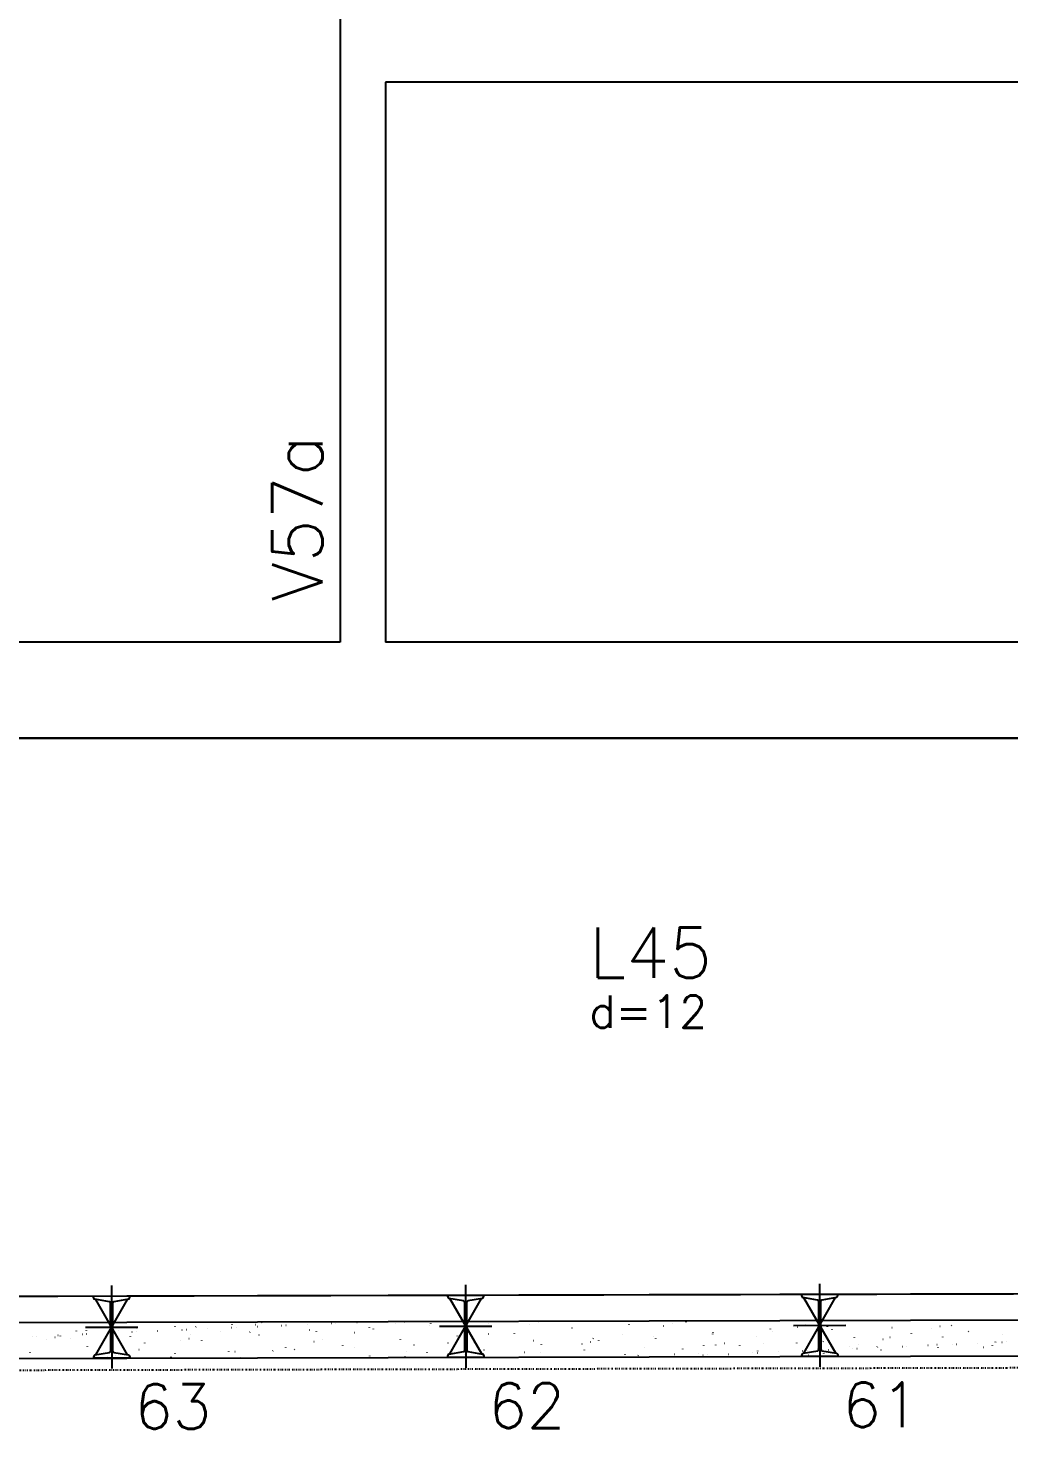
# Model space of a CAD drawing. Extents: x -40810 to 33675, y -2018 to 21213.
# Drawn here: x 22224 to 22634, y -386 to 199 of the extents above; entities that cross this region are included whole.
import ezdxf

# ---------------------------------------------------------------- set-up
doc = ezdxf.new("R2010")
doc.units = 0
doc.linetypes.add('DASHED', pattern=[0.75, 0.5, -0.25])
doc.linetypes.add('ESTILO_TQS_0003', pattern=[1.5, 0.5, -0.4, 0.1, -0.5])
doc.layers.get('0').update_dxf_attribs({"color": 1, "lineweight": 9})
for name, color, linetype in [('1', 5, 'Continuous'), ('13', 7, 'Continuous'), ('19', 5, 'Continuous'), ('24', 5, 'ESTILO_TQS_0003'), ('49', 20, 'Continuous'), ('51', 6, 'Continuous'), ('52', 21, 'Continuous'), ('8', 5, 'Continuous'), ('PEDIREITO', 1, 'DASHED')]:
    doc.layers.add(name, color=color, linetype=linetype)
doc.styles.get("Standard").update_dxf_attribs({"font": 'romans.shx', "width": 0.8})

# ---------------------------------------------------------------- blocks, each defined once
blk = doc.blocks.new('_H9EFD498501-001')
for p, q in [((3297.929484, 199.387107), (3297.939273, 199.461465)), ((3307.694598, 199.331876), (3307.740255, 199.391378)), ((3310.16108, 200.255246), (3310.234303, 200.271479)), ((3320.37816, 199.044988), (3320.453089, 199.04826)), ((3329.219737, 199.43102), (3329.294666, 199.434291)), ((3332.661637, 200.243865), (3332.707294, 200.303367)), ((3339.3351, 199.872666), (3339.410029, 199.875938)), ((3341.208316, 199.954452), (3341.283244, 199.957724)), ((3350.049893, 200.340484), (3350.124821, 200.343755)), ((3366.142408, 199.77545), (3366.21563, 199.791683)), ((3369.803518, 200.587099), (3369.87674, 200.603332)), ((3380.957678, 199.773054), (3380.967467, 199.847413)), ((3405.165756, 199.856004), (3405.211413, 199.915506)), ((3422.123736, 199.295654), (3422.196958, 199.311887)), ((3425.784846, 200.107303), (3425.858068, 200.123536)), ((3463.883082, 199.378239), (3463.892872, 199.452598)), ((3481.766174, 199.627507), (3481.839396, 199.64374)), ((3487.721499, 200.370188), (3487.731288, 200.444546)), ((3537.747502, 199.147711), (3537.820724, 199.163944)), ((3570.749693, 200.756136), (3570.759482, 200.830494)), ((3598.647044, 199.000212), (3598.692702, 199.059713)), ((3214.354168, 194.415881), (3214.429096, 194.419152)), ((3216.227383, 194.497667), (3216.302312, 194.500939)), ((3220.131429, 193.186711), (3220.204651, 193.202944)), ((3223.792539, 193.998359), (3223.865761, 194.014592)), ((3225.06896, 194.883699), (3225.143889, 194.88697)), ((3226.164604, 194.515123), (3226.174393, 194.589481)), ((3230.396483, 193.47208), (3230.44214, 193.531582)), ((3232.793481, 196.595909), (3232.839138, 196.65541)), ((3235.184323, 195.325345), (3235.259252, 195.328616)), ((3236.972535, 196.920294), (3237.045758, 196.936527)), ((3237.057539, 195.407131), (3237.132467, 195.410403)), ((3245.899115, 195.793163), (3245.974044, 195.796434)), ((3250.17923, 196.845522), (3250.18902, 196.91988)), ((3255.363522, 194.384069), (3255.409179, 194.443571)), ((3256.014479, 196.234809), (3256.089407, 196.238081)), ((3257.76052, 197.507898), (3257.806177, 197.5674)), ((3257.887694, 196.316596), (3257.962623, 196.319867)), ((3266.729271, 196.702627), (3266.8042, 196.705899)), ((3274.091067, 198.395158), (3274.100857, 198.469516)), ((3276.844634, 197.144273), (3276.919563, 197.147545)), ((3278.71785, 197.22606), (3278.792778, 197.229331)), ((3279.773867, 193.518563), (3279.847089, 193.534796)), ((3280.330561, 195.296058), (3280.376218, 195.35556)), ((3282.727559, 198.419887), (3282.773216, 198.479389)), ((3287.559426, 197.612091), (3287.634355, 197.615363)), ((3292.953863, 196.440498), (3293.027085, 196.456731)), ((3297.67479, 198.053738), (3297.749718, 198.057009)), ((3299.548005, 198.135524), (3299.622934, 198.138795)), ((3305.2976, 196.208048), (3305.343257, 196.267549)), ((3308.389582, 198.521556), (3308.46451, 198.524827)), ((3309.192798, 194.90107), (3309.202587, 194.975429)), ((3318.504945, 198.963202), (3318.579874, 198.966473)), ((3330.264639, 197.120037), (3330.310296, 197.179538)), ((3333.104635, 196.450707), (3333.114424, 196.525065)), ((3348.935191, 195.960702), (3349.008413, 195.976935)), ((3355.231678, 198.032026), (3355.277335, 198.091527)), ((3356.943051, 197.442655), (3356.952841, 197.517014)), ((3380.198717, 198.944015), (3380.244374, 199.003516)), ((3392.118202, 194.506255), (3392.127992, 194.580614)), ((3404.916519, 195.480906), (3404.989741, 195.497139)), ((3415.956619, 195.498204), (3415.966408, 195.572562)), ((3439.971245, 197.828603), (3439.981035, 197.902962)), ((3448.84481, 193.528277), (3448.890467, 193.587778)), ((3460.897847, 195.00111), (3460.971069, 195.017343)), ((3473.811849, 194.440266), (3473.857506, 194.499767)), ((3474.970186, 193.553753), (3474.979975, 193.628111)), ((3478.105064, 198.815858), (3478.178286, 198.832091)), ((3498.778888, 195.352255), (3498.824545, 195.411757)), ((3498.984813, 195.884152), (3498.994602, 195.95851)), ((3516.879175, 194.521314), (3516.952397, 194.537547)), ((3522.89665, 197.433788), (3522.906439, 197.508147)), ((3523.745927, 196.264244), (3523.791584, 196.323746)), ((3534.086392, 198.336062), (3534.159614, 198.352295)), ((3546.735066, 198.425737), (3546.744855, 198.500095)), ((3548.712966, 197.176233), (3548.758624, 197.235735)), ((3557.99838, 193.939701), (3558.008169, 194.014059)), ((3569.936123, 193.2091), (3569.98178, 193.268601)), ((3572.860503, 194.041518), (3572.933725, 194.057751)), ((3573.680005, 198.088223), (3573.725663, 198.147724)), ((3581.910217, 195.489337), (3581.920007, 195.563695)), ((3590.06772, 197.856266), (3590.140942, 197.872499)), ((3593.72883, 198.667914), (3593.802052, 198.684147)), ((3594.903162, 194.121089), (3594.948819, 194.18059)), ((3605.748633, 196.481285), (3605.758423, 196.555644)), ((3619.870201, 195.033078), (3619.915858, 195.092579)), ((3213.413291, 187.698687), (3213.423081, 187.773046)), ((3237.427918, 190.029086), (3237.437707, 190.103445)), ((3258.90554, 188.892167), (3258.978762, 188.9084)), ((3261.339755, 191.578723), (3261.349544, 191.653081)), ((3276.112757, 192.706915), (3276.185979, 192.723148)), ((3285.178171, 192.570671), (3285.187961, 192.64503)), ((3296.441485, 188.084635), (3296.451275, 188.158994)), ((3299.042576, 188.056342), (3299.088233, 188.115843)), ((3314.886868, 188.412371), (3314.96009, 188.428604)), ((3320.353322, 189.634271), (3320.363112, 189.70863)), ((3324.009615, 188.968331), (3324.055272, 189.027833)), ((3332.094085, 192.227119), (3332.167307, 192.243352)), ((3335.755195, 193.038767), (3335.828417, 193.055)), ((3344.191739, 190.62622), (3344.201528, 190.700578)), ((3348.976654, 189.88032), (3349.022311, 189.939822)), ((3368.206365, 192.956619), (3368.216155, 193.030978)), ((3370.868196, 187.932574), (3370.941418, 187.948807)), ((3373.943693, 190.792309), (3373.98935, 190.851811)), ((3379.36689, 187.68982), (3379.376679, 187.764179)), ((3388.075413, 191.747323), (3388.148635, 191.763556)), ((3391.736523, 192.558971), (3391.809745, 192.575204)), ((3398.910732, 191.704299), (3398.956389, 191.7638)), ((3403.205306, 188.681769), (3403.215095, 188.756127)), ((3420.133888, 187.737165), (3420.179546, 187.796666)), ((3423.877771, 192.616288), (3423.923428, 192.675789)), ((3426.849524, 187.452778), (3426.922746, 187.469011)), ((3427.219933, 191.012168), (3427.229722, 191.086526)), ((3444.056741, 191.267527), (3444.129963, 191.28376)), ((3445.100927, 188.649154), (3445.146585, 188.708655)), ((3447.717851, 192.079175), (3447.791073, 192.095408)), ((3451.13177, 192.561804), (3451.141559, 192.636163)), ((3470.067967, 189.561143), (3470.113624, 189.620644)), ((3486.2335, 189.067717), (3486.243289, 189.142075)), ((3492.638007, 187.349303), (3492.683665, 187.408805)), ((3495.035006, 190.473132), (3495.080663, 190.532634)), ((3500.038069, 190.78773), (3500.111291, 190.803963)), ((3503.699179, 191.599379), (3503.772401, 191.615612)), ((3510.145337, 190.617353), (3510.155127, 190.691711)), ((3515.518683, 187.460873), (3515.593612, 187.464144)), ((3517.391898, 187.542659), (3517.466827, 187.545931)), ((3517.605046, 188.261292), (3517.650704, 188.320794)), ((3520.002045, 191.385121), (3520.047702, 191.444623)), ((3526.233475, 187.928691), (3526.308404, 187.931962)), ((3533.983753, 191.609301), (3533.993543, 191.68366)), ((3536.348838, 188.370337), (3536.423767, 188.373608)), ((3538.222054, 188.452123), (3538.296982, 188.455395)), ((3542.572085, 189.173282), (3542.617743, 189.232783)), ((3544.969084, 192.29711), (3545.014741, 192.356612)), ((3547.063631, 188.838155), (3547.138559, 188.841426)), ((3556.019397, 190.307934), (3556.092619, 190.324167)), ((3557.178994, 189.279801), (3557.253922, 189.283073)), ((3559.052209, 189.361588), (3559.127138, 189.364859)), ((3559.680507, 191.119583), (3559.753729, 191.135816)), ((3567.539125, 190.085271), (3567.584782, 190.144772)), ((3567.893786, 189.747619), (3567.968715, 189.750891)), ((3569.158905, 188.672902), (3569.168694, 188.74726)), ((3578.009149, 190.189265), (3578.084078, 190.192537)), ((3579.882365, 190.271052), (3579.957293, 190.274323)), ((3588.723941, 190.657083), (3588.79887, 190.660355)), ((3592.506164, 190.99726), (3592.551821, 191.056761)), ((3592.997321, 189.66485), (3593.00711, 189.739209)), ((3598.839305, 191.09873), (3598.914233, 191.102001)), ((3600.71252, 191.180516), (3600.787449, 191.183787)), ((3609.554097, 191.566548), (3609.629025, 191.569819)), ((3612.000724, 189.828138), (3612.073947, 189.844371)), ((3615.661834, 190.639787), (3615.735057, 190.65602)), ((3617.011947, 191.995249), (3617.021737, 192.069608)), ((3617.473203, 191.909249), (3617.51886, 191.968751)), ((3619.66946, 192.008194), (3619.744389, 192.011465)), ((3621.542675, 192.08998), (3621.617604, 192.093252)), ((3213.088878, 185.234527), (3213.088878, 185.234527)), ((3224.09617, 185.261353), (3224.09617, 185.261353)), ((3224.141459, 185.320375), (3224.187116, 185.379876)), ((3224.946595, 185.263426), (3224.946595, 185.263426)), ((3236.804311, 185.292325), (3236.804311, 185.292325)), ((3236.804311, 185.292325), (3236.804311, 185.292325)), ((3236.804311, 185.292325), (3236.804311, 185.292325)), ((3242.732875, 185.306773), (3242.732875, 185.306773)), ((3245.725544, 185.970232), (3245.798766, 185.986465)), ((3248.408882, 185.320606), (3248.408882, 185.320606)), ((3248.662028, 185.321223), (3248.662028, 185.321223)), ((3248.662028, 185.321223), (3248.662028, 185.321223)), ((3248.662028, 185.321223), (3248.662028, 185.321223)), ((3249.108498, 186.232364), (3249.154155, 186.291865)), ((3260.519744, 185.350122), (3260.519744, 185.350122)), ((3260.519744, 185.350122), (3260.519744, 185.350122)), ((3272.37746, 185.379021), (3272.37746, 185.379021)), ((3272.426859, 185.754236), (3272.436648, 185.828594)), ((3272.721594, 185.379859), (3272.721594, 185.379859)), ((3274.075537, 187.144353), (3274.121194, 187.203854)), ((3284.235177, 185.407919), (3284.235177, 185.407919)), ((3296.092893, 185.436818), (3296.092893, 185.436818)), ((3296.092893, 185.436818), (3296.092893, 185.436818)), ((3296.092893, 185.436818), (3296.092893, 185.436818)), ((3297.034305, 185.439112), (3297.034305, 185.439112)), ((3301.524731, 185.450056), (3301.524731, 185.450056)), ((3301.706872, 185.490436), (3301.780094, 185.506669)), ((3307.95061, 185.465717), (3307.95061, 185.465717)), ((3307.95061, 185.465717), (3307.95061, 185.465717)), ((3307.95061, 185.465717), (3307.95061, 185.465717)), ((3319.808326, 185.494616), (3319.808326, 185.494616)), ((3319.808326, 185.494616), (3319.808326, 185.494616)), ((3321.347017, 185.498365), (3321.347017, 185.498365)), ((3331.666043, 185.523514), (3331.666043, 185.523514)), ((3331.666043, 185.523514), (3331.666043, 185.523514)), ((3343.523759, 185.552413), (3343.523759, 185.552413)), ((3345.659728, 185.557619), (3345.659728, 185.557619)), ((3355.381476, 185.581312), (3355.381476, 185.581312)), ((3355.381476, 185.581312), (3355.381476, 185.581312)), ((3355.381476, 185.581312), (3355.381476, 185.581312)), ((3355.455053, 186.140184), (3355.464842, 186.214542)), ((3360.316587, 185.593339), (3360.316587, 185.593339)), ((3360.316587, 185.593339), (3360.316587, 185.593339)), ((3367.239192, 185.61021), (3367.239192, 185.61021)), ((3367.239192, 185.61021), (3367.239192, 185.61021)), ((3367.239192, 185.61021), (3367.239192, 185.61021)), ((3369.97244, 185.616872), (3369.97244, 185.616872)), ((3369.97244, 185.616872), (3369.97244, 185.616872)), ((3369.97244, 185.616872), (3369.97244, 185.616872)), ((3370.19981, 185.913186), (3370.245467, 185.972688)), ((3379.096909, 185.639109), (3379.096909, 185.639109)), ((3379.096909, 185.639109), (3379.096909, 185.639109)), ((3390.954625, 185.668008), (3390.954625, 185.668008)), ((3390.954625, 185.668008), (3390.954625, 185.668008)), ((3394.285152, 185.676125), (3394.285152, 185.676125)), ((3394.285152, 185.676125), (3394.285152, 185.676125)), ((3394.285152, 185.676125), (3394.285152, 185.676125)), ((3395.166849, 186.825176), (3395.212507, 186.884677)), ((3402.812341, 185.696906), (3402.812341, 185.696906)), ((3414.670058, 185.725805), (3414.670058, 185.725805)), ((3418.597863, 185.735378), (3418.597863, 185.735378)), ((3418.597863, 185.735378), (3418.597863, 185.735378)), ((3418.597863, 185.735378), (3418.597863, 185.735378)), ((3419.108443, 185.736622), (3419.108443, 185.736622)), ((3419.108443, 185.736622), (3419.108443, 185.736622)), ((3426.527774, 185.754704), (3426.527774, 185.754704)), ((3426.527774, 185.754704), (3426.527774, 185.754704)), ((3426.527774, 185.754704), (3426.527774, 185.754704)), ((3438.385491, 185.783603), (3438.390247, 185.819727)), ((3438.385491, 185.783603), (3438.385491, 185.783603)), ((3438.385491, 185.783603), (3438.385491, 185.783603)), ((3442.910575, 185.794631), (3442.910575, 185.794631)), ((3442.910575, 185.794631), (3442.910575, 185.794631)), ((3442.910575, 185.794631), (3442.910575, 185.794631)), ((3450.243207, 185.812501), (3450.243207, 185.812501)), ((3450.243207, 185.812501), (3450.243207, 185.812501)), ((3462.100924, 185.8414), (3462.100924, 185.8414)), ((3462.218873, 186.737317), (3462.228663, 186.811676)), ((3467.223287, 185.853884), (3467.223287, 185.853884)), ((3467.223287, 185.853884), (3467.223287, 185.853884)), ((3467.670968, 186.437314), (3467.716625, 186.496816)), ((3473.95864, 185.870299), (3473.95864, 185.870299)), ((3477.900299, 185.879905), (3477.900299, 185.879905)), ((3477.900299, 185.879905), (3477.900299, 185.879905)), ((3479.391825, 185.88354), (3479.391825, 185.88354)), ((3479.391825, 185.88354), (3479.391825, 185.88354)), ((3482.830852, 186.972982), (3482.904074, 186.989215)), ((3484.573164, 186.109762), (3484.648093, 186.113034)), ((3485.816357, 185.899197), (3485.816357, 185.899197)), ((3485.816357, 185.899197), (3485.816357, 185.899197)), ((3485.816357, 185.899197), (3485.816357, 185.899197)), ((3491.535998, 185.913137), (3491.535998, 185.913137)), ((3491.535998, 185.913137), (3491.535998, 185.913137)), ((3494.688528, 186.551409), (3494.763456, 186.55468)), ((3496.561743, 186.633195), (3496.636672, 186.636466)), ((3497.674073, 185.928096), (3497.674073, 185.928096)), ((3497.674073, 185.928096), (3497.674073, 185.928096)), ((3497.674073, 185.928096), (3497.674073, 185.928096)), ((3505.40332, 187.019226), (3505.478248, 187.022498)), ((3509.531789, 185.956995), (3509.531789, 185.956995)), ((3509.531789, 185.956995), (3509.531789, 185.956995)), ((3515.84871, 185.97239), (3515.84871, 185.97239)), ((3515.84871, 185.97239), (3515.84871, 185.97239)), ((3521.389506, 185.985894), (3521.389506, 185.985894)), ((3521.389506, 185.985894), (3521.389506, 185.985894)), ((3533.247222, 186.014792), (3533.247222, 186.014792)), ((3536.692155, 186.023188), (3536.692155, 186.023188)), ((3536.692155, 186.023188), (3536.692155, 186.023188)), ((3538.812179, 186.493186), (3538.885402, 186.509419)), ((3540.161421, 186.031643), (3540.161421, 186.031643)), ((3540.161421, 186.031643), (3540.161421, 186.031643)), ((3545.104939, 186.043691), (3545.104939, 186.043691)), ((3545.104939, 186.043691), (3545.104939, 186.043691)), ((3545.104939, 186.043691), (3545.104939, 186.043691)), ((3545.247067, 187.123265), (3545.256857, 187.197624)), ((3556.962655, 186.07259), (3556.962655, 186.07259)), ((3556.962655, 186.07259), (3556.962655, 186.07259)), ((3556.962655, 186.07259), (3556.962655, 186.07259)), ((3564.474133, 186.090896), (3564.474133, 186.090896)), ((3564.474133, 186.090896), (3564.474133, 186.090896)), ((3568.820372, 186.101488), (3568.820372, 186.101488)), ((3568.820372, 186.101488), (3568.820372, 186.101488)), ((3580.678088, 186.130387), (3580.678088, 186.130387)), ((3580.678088, 186.130387), (3580.678088, 186.130387)), ((3588.786845, 186.150149), (3588.786845, 186.150149)), ((3588.786845, 186.150149), (3588.786845, 186.150149)), ((3592.535805, 186.159286), (3592.535805, 186.159286)), ((3595.484011, 186.166471), (3595.484011, 186.166471)), ((3595.484011, 186.166471), (3595.484011, 186.166471)), ((3595.484011, 186.166471), (3595.484011, 186.166471)), ((3604.393521, 186.188185), (3604.393521, 186.188185)), ((3613.099556, 186.209402), (3613.099556, 186.209402)), ((3613.099556, 186.209402), (3613.099556, 186.209402)), ((3616.251237, 186.217083), (3616.251237, 186.217083)), ((3616.251237, 186.217083), (3616.251237, 186.217083)), ((3616.251237, 186.217083), (3616.251237, 186.217083))]:
    blk.add_line(p, q)

msp = doc.modelspace()

# ---------------------------------------------------------------- linework, layer by layer
at = {"linetype": 'Continuous', "ltscale": 30}
msp.add_lwpolyline([(22354.32, 546.912), (22223.32, 546.912), (22223.32, 557.412), (21672.82, 557.412), (21672.82, 466.912), (21672.82, 447.912), (21672.82, -332.198), (21931.77, -331.567), (21931.77, -172.711), (21931.77, -73.211), (21931.77, -57.711), (22354.32, -57.711)], close=True, dxfattribs=at)
at = {"layer": '1'}
for p, q in [((22975.91, 176.289), (22373.32, 176.289)), ((22373.32, 176.289), (22373.32, -57.711))]:
    msp.add_line(p, q, dxfattribs=at)
for points in [[(22354.32, 546.912), (22354.32, -57.711)], [(22354.32, -57.711), (21931.77, -57.711)], [(22976.962, -57.711), (22373.32, -57.711)], [(21981.77, -97.711), (22363.82, -97.711)], [(22363.82, -97.711), (22977.097, -97.711)]]:
    msp.add_lwpolyline(points, dxfattribs=at)
at = {"layer": '24'}
msp.add_line((23008.322, -359.997), (19444.882, -368.621), dxfattribs=at)
at = {"layer": '49', "linetype": 'Continuous'}
for p, q in [((20232.744, -335.707), (22978.183, -329.017)), ((20232.771, -346.707), (22988.232, -339.992)), ((20232.808, -361.707), (23003.3, -354.955))]:
    msp.add_line(p, q, dxfattribs=at)
at = {"layer": '51'}
for p, q in [((22258.793, -326.462), (22258.877, -361.16)), ((22406.792, -326.104), (22406.876, -360.802)), ((22554.791, -325.746), (22554.875, -360.444)), ((22251.304, -330.829), (22266.304, -330.793)), ((22251.305, -331.583), (22251.304, -330.829)), ((22257.933, -333.241), (22251.79, -332.191)), ((22265.507, -355.368), (22252.164, -332.255)), ((22252.22, -355.4), (22265.451, -332.223)), ((22265.824, -332.157), (22259.686, -333.236)), ((22266.304, -330.793), (22266.305, -331.547)), ((22399.303, -330.471), (22414.303, -330.435)), ((22399.305, -331.225), (22399.303, -330.471)), ((22405.932, -332.882), (22399.789, -331.833)), ((22413.506, -355.009), (22400.163, -331.897)), ((22400.219, -355.042), (22413.45, -331.864)), ((22406.465, -353.419), (22406.417, -333.49)), ((22407.204, -333.488), (22407.252, -353.416)), ((22413.823, -331.799), (22407.685, -332.878)), ((22414.303, -330.435), (22414.305, -331.189)), ((22547.302, -330.113), (22562.302, -330.077)), ((22547.304, -330.867), (22547.302, -330.113)), ((22553.931, -332.524), (22547.788, -331.475)), ((22561.505, -354.651), (22548.162, -331.538)), ((22548.218, -354.683), (22561.449, -331.506)), ((22554.464, -353.061), (22554.416, -333.132)), ((22555.203, -333.13), (22555.251, -353.058)), ((22561.822, -331.441), (22555.684, -332.52)), ((22562.302, -330.077), (22562.304, -330.831)), ((22258.466, -353.777), (22258.417, -333.848)), ((22259.204, -333.846), (22259.253, -353.774)), ((22247.926, -343.838), (22269.744, -343.785)), ((22395.925, -343.479), (22417.743, -343.427)), ((22543.924, -343.121), (22565.742, -343.068)), ((22251.367, -356.829), (22251.365, -356.075)), ((22266.366, -356.793), (22251.367, -356.829)), ((22251.846, -355.465), (22257.984, -354.386)), ((22259.737, -354.382), (22265.88, -355.431)), ((22266.365, -356.039), (22266.366, -356.793)), ((22399.366, -356.471), (22399.364, -355.717)), ((22414.366, -356.435), (22399.366, -356.471)), ((22399.845, -355.107), (22405.983, -354.028)), ((22407.736, -354.024), (22413.879, -355.073)), ((22414.364, -355.681), (22414.366, -356.435)), ((22547.365, -356.113), (22547.363, -355.359)), ((22562.365, -356.077), (22547.365, -356.113)), ((22547.844, -354.749), (22553.982, -353.67)), ((22555.735, -353.665), (22561.879, -354.715)), ((22562.363, -355.323), (22562.365, -356.077))]:
    msp.add_line(p, q, dxfattribs=at)
for centre, start, end in [((22251.93, -331.582), 180.138657, 256.999883), ((22257.792, -333.85), 0.138657, 76.999883), ((22259.829, -333.845), 103.277431, 180.138657), ((22265.68, -331.549), 283.277431, 0.138657), ((22399.93, -331.224), 180.138657, 256.999883), ((22405.792, -333.491), 0.138657, 76.999883), ((22407.829, -333.486), 103.277431, 180.138657), ((22413.68, -331.19), 283.277431, 0.138657), ((22547.929, -330.866), 180.138657, 256.999883), ((22553.791, -333.133), 0.138657, 76.999883), ((22555.828, -333.128), 103.277431, 180.138657), ((22561.679, -330.832), 283.277431, 0.138657), ((22251.99, -356.074), 103.277431, 180.138657), ((22257.841, -353.778), 283.277509, 0.243653), ((22259.878, -353.773), 180.138657, 256.999883), ((22265.74, -356.04), 0.138657, 76.999883), ((22399.989, -355.715), 103.277431, 180.138657), ((22405.84, -353.419), 283.277509, 0.243653), ((22407.877, -353.415), 180.138657, 256.999883), ((22413.739, -355.682), 0.138657, 76.999883), ((22547.988, -355.357), 103.277431, 180.138657), ((22553.839, -353.061), 283.277509, 0.243653), ((22555.876, -353.056), 180.138657, 256.999883), ((22561.738, -355.324), 0.138657, 76.999883)]:
    msp.add_arc(centre, 0.625, start, end, dxfattribs=at)
at = {"layer": 'PEDIREITO', "linetype": 'Continuous', "ltscale": 30}
msp.add_lwpolyline([(22363.82, -97.711), (21981.77, -97.711), (21981.77, -188.211), (21950.77, -188.211), (21950.77, -331.52), (22978.183, -329.017), (22977.681, -217.541), (22976.707, -217.545), (22976.639, -202.545), (22977.03, -97.711)], close=True, dxfattribs=at)

# ---------------------------------------------------------------- block references
at = {"layer": '19'}
msp.add_blockref('_H9EFD498501-001', (19011.32, -542.088), dxfattribs=at)

# ---------------------------------------------------------------- texts
at = {"layer": '13'}
msp.add_text('d=12', height=13.5, dxfattribs=at).set_placement((22458.517, -218.766))
at = {"layer": '52'}
for s, p in [('63', (22268.306, -386.382)), ('62', (22416.305, -386.024)), ('61', (22564.304, -385.665))]:
    msp.add_text(s, height=18.75, dxfattribs=at).set_placement(p)
at = {"layer": '8'}
msp.add_text('V57a', height=21, rotation=90, dxfattribs=at).set_placement((22346.948, -40.535))
msp.add_text('L45', height=21, dxfattribs=at).set_placement((22458.517, -197.871))

doc.saveas('drawing.dxf')
